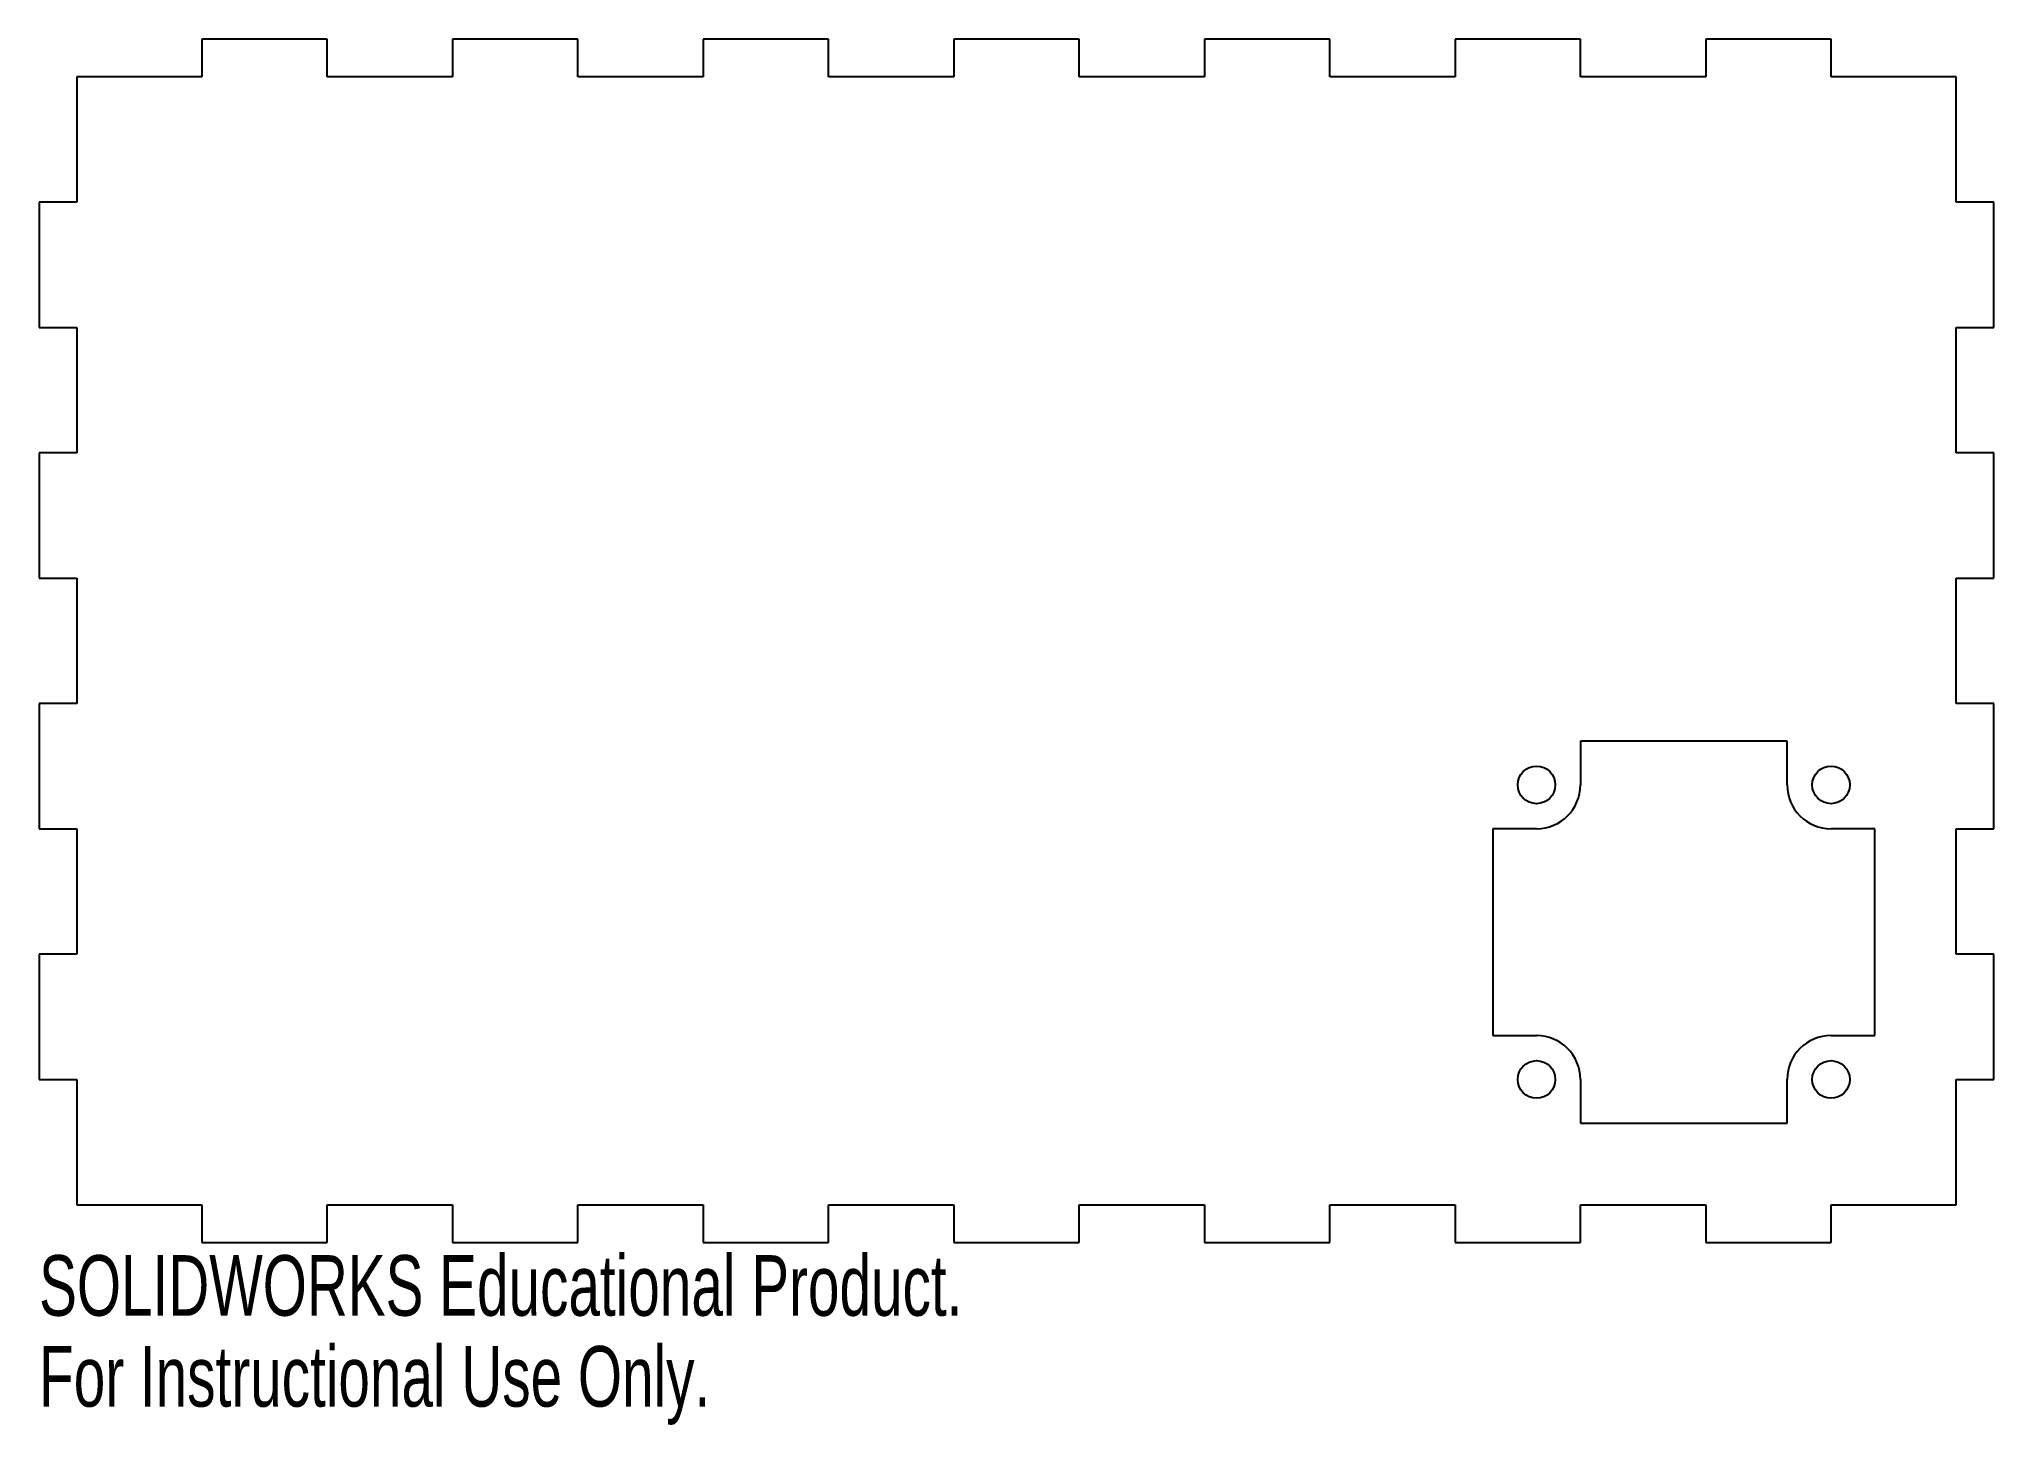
# Model space of a CAD drawing. Header units: millimetres. Extents: x -78 to 78, y -63 to 48.
import ezdxf

# ---------------------------------------------------------------- set-up
doc = ezdxf.new("R2010")
doc.units = ezdxf.units.MM
doc.styles.add('SLDTEXTSTYLE0', font='TXT', dxfattribs={"width": 0.7})

msp = doc.modelspace()

# ---------------------------------------------------------------- linework, layer by layer
at = {"color": 7, "linetype": 'Continuous', "lineweight": 25}
for p, q in [((-65, 48), (-65, 45)), ((-55, 48), (-65, 48)), ((-55, 45), (-55, 48)), ((-45, 48), (-45, 45)), ((-35, 48), (-45, 48)), ((-35, 45), (-35, 48)), ((-25, 48), (-25, 45)), ((-15, 48), (-25, 48)), ((-15, 45), (-15, 48)), ((-5, 48), (-5, 45)), ((5, 48), (-5, 48)), ((5, 45), (5, 48)), ((15, 48), (15, 45)), ((25, 48), (15, 48)), ((25, 45), (25, 48)), ((35, 48), (35, 45)), ((45, 48), (35, 48)), ((45, 45), (45, 48)), ((55, 48), (55, 45)), ((65, 48), (55, 48)), ((65, 45), (65, 48)), ((-75, 45), (-75, 35)), ((-65, 45), (-75, 45)), ((-45, 45), (-55, 45)), ((-25, 45), (-35, 45)), ((-5, 45), (-15, 45)), ((15, 45), (5, 45)), ((35, 45), (25, 45)), ((55, 45), (45, 45)), ((75, 45), (65, 45)), ((75, 35), (75, 45)), ((-78, 35), (-78, 25)), ((-75, 35), (-78, 35)), ((78, 35), (75, 35)), ((78, 25), (78, 35)), ((-78, 25), (-75, 25)), ((-75, 25), (-75, 15)), ((75, 25), (78, 25)), ((75, 15), (75, 25)), ((-78, 15), (-78, 5)), ((-75, 15), (-78, 15)), ((78, 15), (75, 15)), ((78, 5), (78, 15)), ((-78, 5), (-75, 5)), ((-75, 5), (-75, -5)), ((75, 5), (78, 5)), ((75, -5), (75, 5)), ((-78, -5), (-78, -15)), ((-75, -5), (-78, -5)), ((78, -5), (75, -5)), ((78, -15), (78, -5)), ((61.5, -8), (45, -8)), ((45, -8), (45, -11.5)), ((61.5, -11.5), (61.5, -8)), ((-78, -15), (-75, -15)), ((-75, -15), (-75, -25)), ((41.5, -15), (38, -15)), ((38, -15), (38, -31.5)), ((68.5, -15), (65, -15)), ((68.5, -31.5), (68.5, -15)), ((75, -15), (78, -15)), ((75, -25), (75, -15)), ((-78, -25), (-78, -35)), ((-75, -25), (-78, -25)), ((78, -25), (75, -25)), ((78, -35), (78, -25)), ((38, -31.5), (41.5, -31.5)), ((65, -31.5), (68.5, -31.5)), ((-78, -35), (-75, -35)), ((-75, -35), (-75, -45)), ((45, -35), (45, -38.5)), ((61.5, -38.5), (61.5, -35)), ((75, -35), (78, -35)), ((75, -45), (75, -35)), ((45, -38.5), (61.5, -38.5)), ((-75, -45), (-65, -45)), ((-65, -45), (-65, -48)), ((-55, -45), (-45, -45)), ((-55, -48), (-55, -45)), ((-45, -45), (-45, -48)), ((-35, -45), (-25, -45)), ((-35, -48), (-35, -45)), ((-25, -45), (-25, -48)), ((-15, -45), (-5, -45)), ((-15, -48), (-15, -45)), ((-5, -45), (-5, -48)), ((5, -45), (15, -45)), ((5, -48), (5, -45)), ((15, -45), (15, -48)), ((25, -45), (35, -45)), ((25, -48), (25, -45)), ((35, -45), (35, -48)), ((45, -45), (55, -45)), ((45, -48), (45, -45)), ((55, -45), (55, -48)), ((65, -45), (75, -45)), ((65, -48), (65, -45)), ((-65, -48), (-55, -48)), ((-45, -48), (-35, -48)), ((-25, -48), (-15, -48)), ((-5, -48), (5, -48)), ((15, -48), (25, -48)), ((35, -48), (45, -48)), ((55, -48), (65, -48))]:
    msp.add_line(p, q, dxfattribs=at)
for centre in [(41.5, -11.5), (65, -11.5), (41.5, -35), (65, -35)]:
    msp.add_circle(centre, 1.5, dxfattribs=at)
for centre, start, end in [((41.5, -11.5), 270, 0), ((65, -11.5), 180, 270), ((41.5, -35), 0, 90), ((65, -35), 90, 180)]:
    msp.add_arc(centre, 3.5, start, end, dxfattribs=at)

# ---------------------------------------------------------------- texts
at = {"color": 7, "linetype": 'Continuous', "char_height": 4.8336, "attachment_point": 1, "style": 'SLDTEXTSTYLE0'}
for s, insert in [('SOLIDWORKS Educational Product.', (-78, -49.02)), ('For Instructional Use Only.', (-78, -56.27))]:
    msp.add_mtext(s, dxfattribs=dict(at, insert=insert))

doc.saveas('drawing.dxf')
